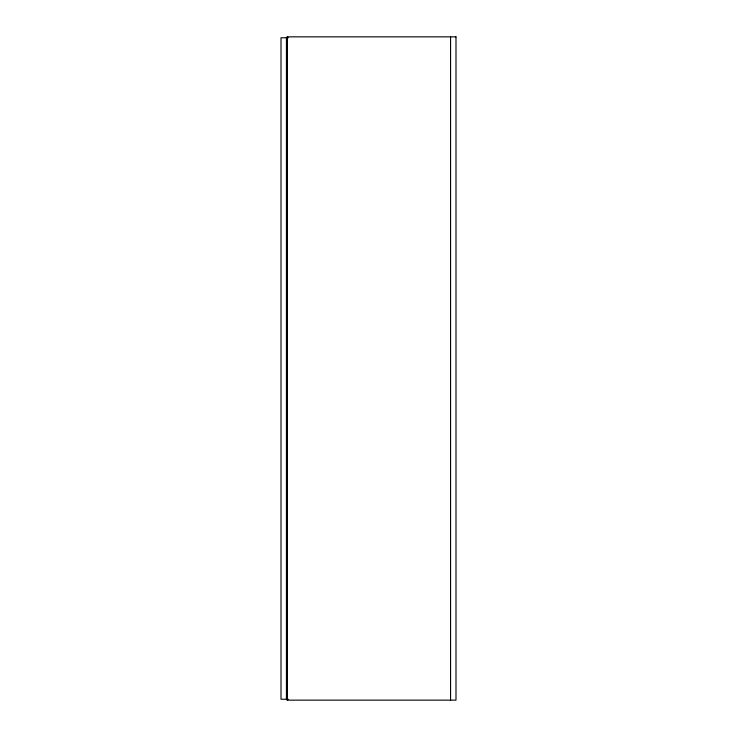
<?xml version="1.0" encoding="UTF-8"?>
<svg xmlns="http://www.w3.org/2000/svg" width="737" height="737" viewBox="0 0 737 737"><rect width="100%" height="100%" fill="white"/><g stroke="black" fill="none" stroke-linecap="round" stroke-linejoin="round"><path stroke-width="1.11" d="M288.241 37.753L281.009 37.753L281.009 699.247L288.241 699.247M287.338 324.179L287.338 329.605M450.565 36.85L450.565 700.15M287.338 36.85L287.338 700.15M286.435 37.753L286.435 699.247M455.991 36.85L287.154 36.85L287.154 700.15L455.991 700.15L455.991 36.85"/></g></svg>
